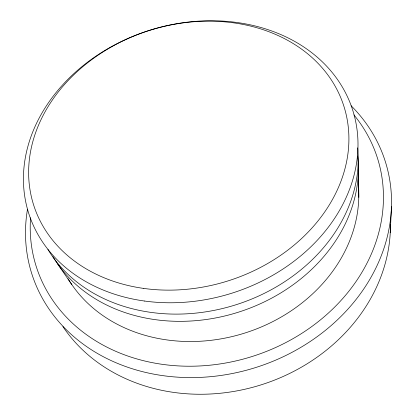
<?xml version="1.0" encoding="UTF-8"?>
<svg xmlns="http://www.w3.org/2000/svg" width="415" height="415" viewBox="0 0 415 415"><rect width="100%" height="100%" fill="white"/><g stroke="black" fill="none" stroke-linecap="round" stroke-linejoin="round"><path stroke-width="0.62" d="M390.245 232.701L391.48 206.665M57.737 264.075L71.826 284.612M358.752 191.294L358.264 163.531L358.778 197.4M358.519 186.797A155.402 131.01 -17.7 0 1 244.902 333.022A155.402 131.01 -17.7 0 1 68.044 278.724M357.668 147.854A165.751 135.861 -17.7 0 1 237.868 304.148A165.751 135.861 -17.7 0 1 47.933 249.462M357.694 156.082A163.033 134.636 -17.7 0 1 240.57 311.483A163.033 134.636 -17.7 0 1 52.954 256.709M351.132 105.773A185.458 157.218 -17.7 0 1 256.429 367.296A185.458 157.218 -17.7 0 1 27.489 209.243M353.948 114.929A179.01 151.174 -17.7 0 1 252.59 356.35A179.01 151.174 -17.7 0 1 30.554 217.776M390.422 224.437A177.184 152.928 -17.7 0 1 260.558 385.021A177.184 152.928 -17.7 0 1 62.914 326.605M144.705 301.057A170.01 137.723 -17.7 0 0 353.009 111.127A170.01 137.723 -17.7 0 0 74.435 73.092A170.01 137.723 -17.7 0 0 144.705 301.057M143.808 288.43A162.799 131.264 -17.7 0 0 344.357 107.755A162.799 131.264 -17.7 0 0 78.129 70.763A162.799 131.264 -17.7 0 0 143.808 288.43"/></g></svg>
